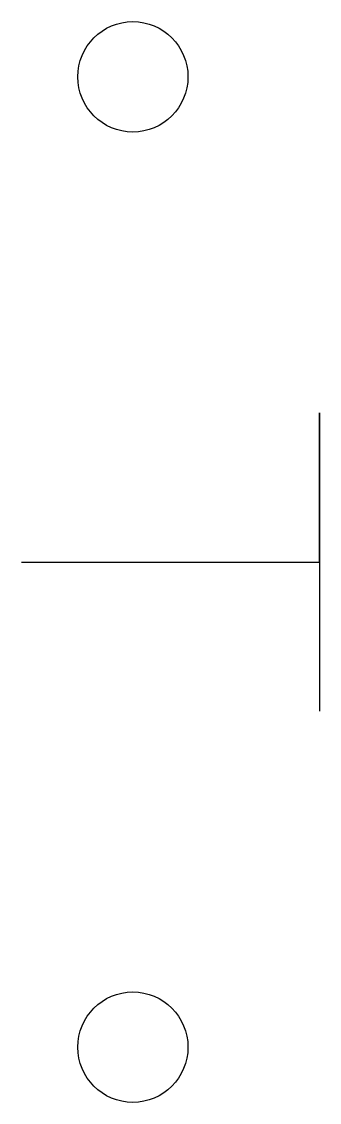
# Model space of a CAD drawing. Header units: centimetres. Extents: x 19.8 to 57.9, y 19.1 to 55.3.
# Drawn here: x 19.8 to 29.8, y 19.09 to 55.31 of the extents above; entities outside this region: 2.
import ezdxf

# ---------------------------------------------------------------- set-up
doc = ezdxf.new("R2010")
doc.units = ezdxf.units.CM
doc.header["$MEASUREMENT"] = 0

msp = doc.modelspace()

# ---------------------------------------------------------------- linework, layer by layer
at = {"extrusion": (1, -2.22045e-16, 0)}
for p, q in [((29.8, 37.2, 45), (29.8, 42.2, 45)), ((29.8, 42.2, 45), (29.8, 37.2, 45)), ((19.8, 37.2, 45), (29.8, 37.2, 45)), ((29.8, 37.2, 45), (29.8, 32.2, 45))]:
    msp.add_line(p, q, dxfattribs=at)
for centre in [(23.537, 53.463, 46), (56.063, 53.463, 46), (23.537, 20.937, 46), (56.063, 20.937, 46)]:
    msp.add_circle(centre, 1.85)

doc.saveas('drawing.dxf')
